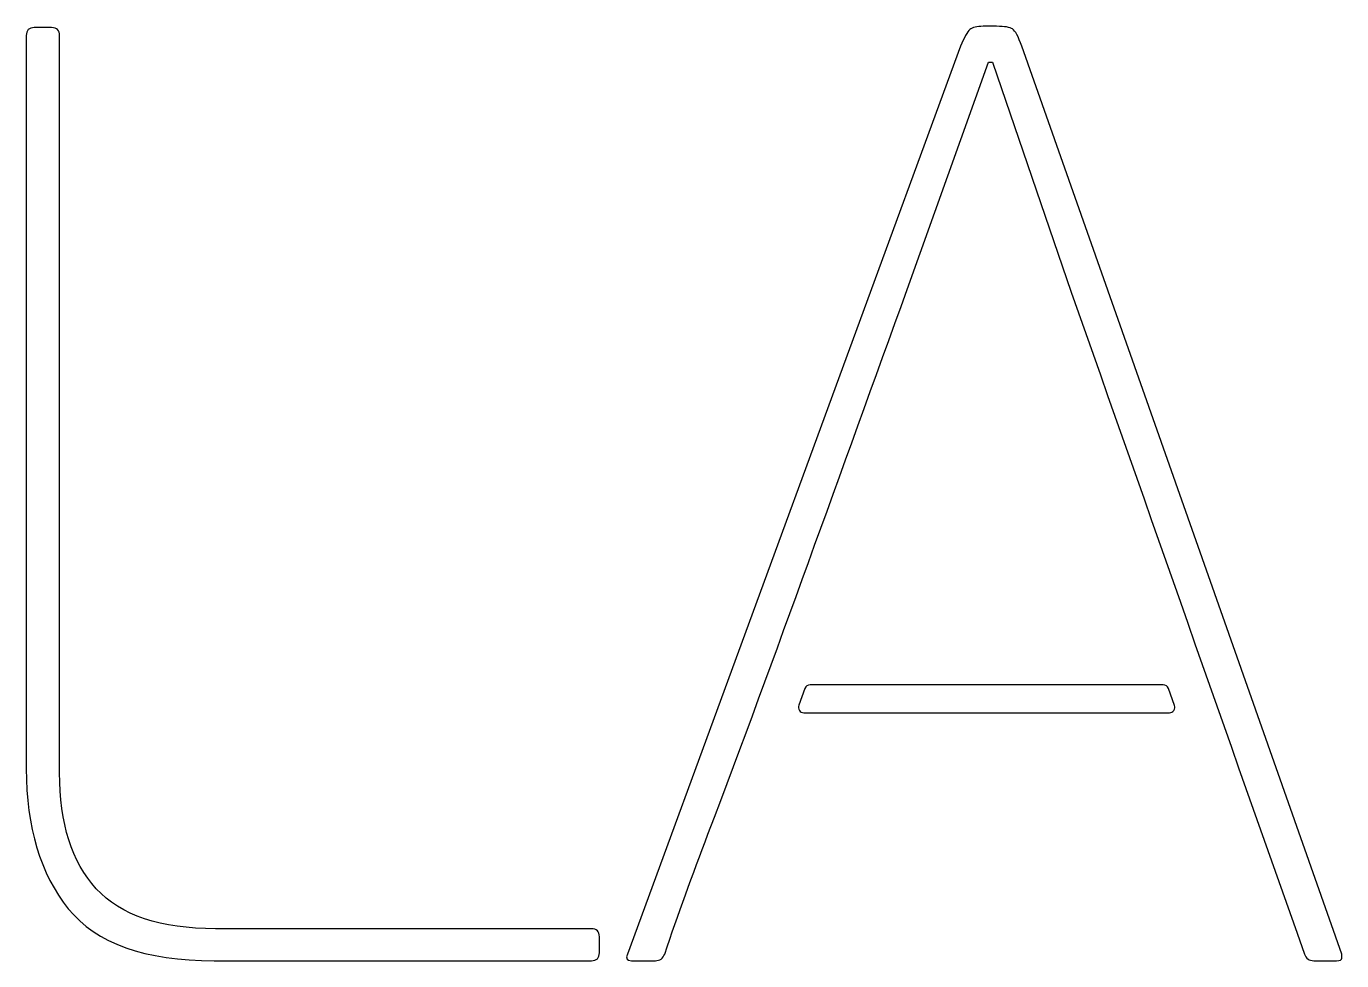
# Model space of a CAD drawing. Header units: centimetres. Extents: x -21.3 to 21.2, y -15.2 to 14.8.
# Drawn here: x -6.156 to -5.087, y 11.667 to 12.426 of the extents above; entities that cross this region are included whole.
import ezdxf

# ---------------------------------------------------------------- set-up
doc = ezdxf.new("R2010")
doc.units = ezdxf.units.CM
doc.header["$MEASUREMENT"] = 0
doc.layers.add('layer 1', color=7, linetype='Continuous')

msp = doc.modelspace()

# ---------------------------------------------------------------- linework, layer by layer
at = {"layer": 'layer 1', "color": 29}
for points, knots in [([(-6.12895, 11.81972), (-6.12895, 11.77858), (-6.11902, 11.74718), (-6.09917, 11.72552), (-6.09917, 11.72552), (-6.07932, 11.70387), (-6.04702, 11.69304), (-6.00226, 11.69304), (-6.00226, 11.69304), (-6.00226, 11.69304), (-5.69692, 11.69304), (-5.69692, 11.69304), (-5.69692, 11.69304), (-5.69259, 11.69304), (-5.69042, 11.69087), (-5.69042, 11.68654), (-5.69042, 11.68654), (-5.69042, 11.68654), (-5.69042, 11.67355), (-5.69042, 11.67355), (-5.69042, 11.67355), (-5.69042, 11.66921), (-5.69259, 11.66705), (-5.69692, 11.66705), (-5.69692, 11.66705), (-5.69692, 11.66705), (-6.00335, 11.66705), (-6.00335, 11.66705), (-6.00335, 11.66705), (-6.05965, 11.66705), (-6.09917, 11.68113), (-6.12191, 11.70928), (-6.12191, 11.70928), (-6.14465, 11.73743), (-6.15602, 11.77533), (-6.15602, 11.82297), (-6.15602, 11.82297), (-6.15602, 11.82297), (-6.15602, 12.4185), (-6.15602, 12.4185), (-6.15602, 12.4185), (-6.15602, 12.42283), (-6.15386, 12.425), (-6.14952, 12.425), (-6.14952, 12.425), (-6.14952, 12.425), (-6.13545, 12.425), (-6.13545, 12.425), (-6.13545, 12.425), (-6.13112, 12.425), (-6.12895, 12.42283), (-6.12895, 12.4185), (-6.12895, 12.4185), (-6.12895, 12.4185), (-6.12895, 11.81972), (-6.12895, 11.81972)], [0, 0, 0, 0, 0.0666667, 0.0666667, 0.0666667, 0.0666667, 0.1333333, 0.1333333, 0.1333333, 0.1333333, 0.2, 0.2, 0.2, 0.2, 0.2666667, 0.2666667, 0.2666667, 0.2666667, 0.3333333, 0.3333333, 0.3333333, 0.3333333, 0.4, 0.4, 0.4, 0.4, 0.4666667, 0.4666667, 0.4666667, 0.4666667, 0.5333333, 0.5333333, 0.5333333, 0.5333333, 0.6, 0.6, 0.6, 0.6, 0.6666667, 0.6666667, 0.6666667, 0.6666667, 0.7333333, 0.7333333, 0.7333333, 0.7333333, 0.8, 0.8, 0.8, 0.8, 0.8666667, 0.8666667, 0.8666667, 0.8666667, 1, 1, 1, 1]), ([(-5.30712, 12.21025), (-5.30712, 12.21025), (-5.371, 12.39685), (-5.371, 12.39685), (-5.371, 12.39685), (-5.371, 12.39685), (-5.37425, 12.39685), (-5.37425, 12.39685), (-5.37425, 12.39685), (-5.37425, 12.39685), (-5.4403, 12.21241), (-5.4403, 12.21241), (-5.4403, 12.21241), (-5.49389, 12.06521), (-5.54674, 11.91565), (-5.60217, 11.76991), (-5.60217, 11.76991), (-5.61481, 11.73671), (-5.62654, 11.70423), (-5.63737, 11.67246), (-5.63737, 11.67246), (-5.63881, 11.66886), (-5.64134, 11.66705), (-5.64495, 11.66705), (-5.64495, 11.66705), (-5.64495, 11.66705), (-5.66444, 11.66705), (-5.66444, 11.66705), (-5.66444, 11.66705), (-5.66805, 11.66705), (-5.66913, 11.66886), (-5.66769, 11.67246), (-5.66769, 11.67246), (-5.66769, 11.67246), (-5.39699, 12.40984), (-5.39699, 12.40984), (-5.39699, 12.40984), (-5.3941, 12.41706), (-5.39157, 12.42157), (-5.38941, 12.42338), (-5.38941, 12.42338), (-5.38724, 12.42518), (-5.38363, 12.42608), (-5.37858, 12.42608), (-5.37858, 12.42608), (-5.37858, 12.42608), (-5.36775, 12.42608), (-5.36775, 12.42608), (-5.36775, 12.42608), (-5.36126, 12.42608), (-5.35693, 12.42536), (-5.35476, 12.42391), (-5.35476, 12.42391), (-5.35259, 12.42247), (-5.35007, 12.41778), (-5.34718, 12.40984), (-5.34718, 12.40984), (-5.34718, 12.40984), (-5.08731, 11.67246), (-5.08731, 11.67246), (-5.08731, 11.67246), (-5.08731, 11.67246), (-5.08731, 11.66921), (-5.08731, 11.66921), (-5.08731, 11.66921), (-5.08731, 11.66777), (-5.08876, 11.66705), (-5.09164, 11.66705), (-5.09164, 11.66705), (-5.09164, 11.66705), (-5.11005, 11.66705), (-5.11005, 11.66705), (-5.11005, 11.66705), (-5.11366, 11.66705), (-5.11619, 11.66886), (-5.11763, 11.67246), (-5.11763, 11.67246), (-5.1811, 11.85194), (-5.24378, 12.03079), (-5.30712, 12.21025)], [0, 0, 0, 0, 0.047619, 0.047619, 0.047619, 0.047619, 0.0952381, 0.0952381, 0.0952381, 0.0952381, 0.1428571, 0.1428571, 0.1428571, 0.1428571, 0.1904762, 0.1904762, 0.1904762, 0.1904762, 0.2380952, 0.2380952, 0.2380952, 0.2380952, 0.2857143, 0.2857143, 0.2857143, 0.2857143, 0.3333333, 0.3333333, 0.3333333, 0.3333333, 0.3809524, 0.3809524, 0.3809524, 0.3809524, 0.4285714, 0.4285714, 0.4285714, 0.4285714, 0.4761905, 0.4761905, 0.4761905, 0.4761905, 0.5238095, 0.5238095, 0.5238095, 0.5238095, 0.5714286, 0.5714286, 0.5714286, 0.5714286, 0.6190476, 0.6190476, 0.6190476, 0.6190476, 0.6666667, 0.6666667, 0.6666667, 0.6666667, 0.7142857, 0.7142857, 0.7142857, 0.7142857, 0.7619048, 0.7619048, 0.7619048, 0.7619048, 0.8095238, 0.8095238, 0.8095238, 0.8095238, 0.8571429, 0.8571429, 0.8571429, 0.8571429, 0.9047619, 0.9047619, 0.9047619, 0.9047619, 1, 1, 1, 1]), ([(-5.22732, 11.86845), (-5.22732, 11.86845), (-5.52428, 11.86845), (-5.52428, 11.86845), (-5.52428, 11.86845), (-5.52579, 11.86845), (-5.5271, 11.86913), (-5.52796, 11.87037), (-5.52796, 11.87037), (-5.52883, 11.87161), (-5.52902, 11.87307), (-5.52849, 11.87449), (-5.52849, 11.87449), (-5.52849, 11.87449), (-5.52342, 11.88825), (-5.52342, 11.88825), (-5.52342, 11.88825), (-5.52275, 11.89005), (-5.52112, 11.89119), (-5.5192, 11.89119), (-5.5192, 11.89119), (-5.5192, 11.89119), (-5.23229, 11.89119), (-5.23229, 11.89119), (-5.23229, 11.89119), (-5.23037, 11.89119), (-5.22873, 11.89004), (-5.22807, 11.88823), (-5.22807, 11.88823), (-5.22807, 11.88823), (-5.2231, 11.87446), (-5.2231, 11.87446), (-5.2231, 11.87446), (-5.22259, 11.87305), (-5.22279, 11.8716), (-5.22365, 11.87036), (-5.22365, 11.87036), (-5.22452, 11.86912), (-5.22582, 11.86845), (-5.22732, 11.86845)], [0, 0, 0, 0, 0.0909091, 0.0909091, 0.0909091, 0.0909091, 0.1818182, 0.1818182, 0.1818182, 0.1818182, 0.2727273, 0.2727273, 0.2727273, 0.2727273, 0.3636364, 0.3636364, 0.3636364, 0.3636364, 0.4545455, 0.4545455, 0.4545455, 0.4545455, 0.5454545, 0.5454545, 0.5454545, 0.5454545, 0.6363636, 0.6363636, 0.6363636, 0.6363636, 0.7272727, 0.7272727, 0.7272727, 0.7272727, 0.8181818, 0.8181818, 0.8181818, 0.8181818, 1, 1, 1, 1])]:
    msp.add_open_spline(points, degree=3, knots=knots, dxfattribs=at)

doc.saveas('drawing.dxf')
